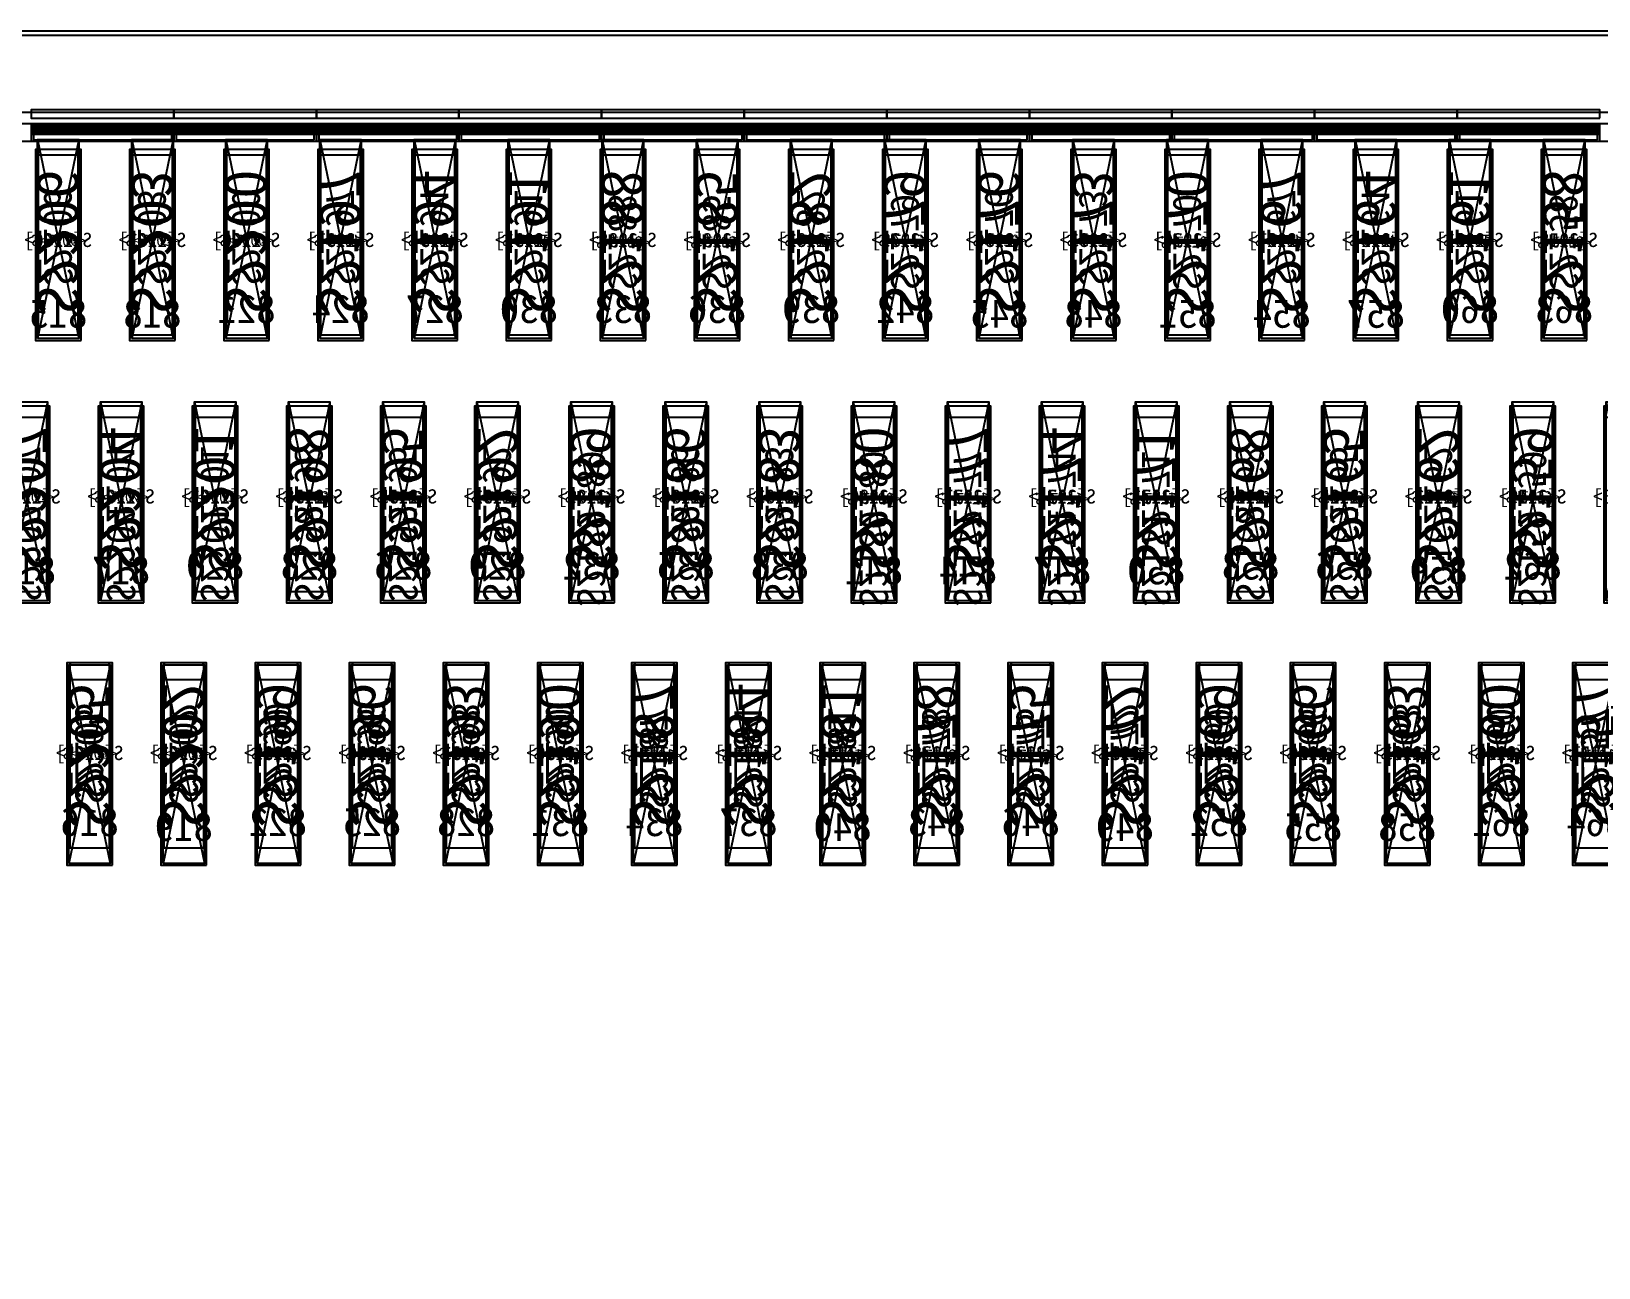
# Model space of a CAD drawing. Header units: millimetres. Extents: x 427 to 2444, y 137 to 817.
# Drawn here: x 1124.247 to 1124.796, y 301.218 to 301.651 of the extents above; entities that cross this region are included whole.
import ezdxf
from ezdxf.enums import TextEntityAlignment as Align

# ---------------------------------------------------------------- set-up
doc = ezdxf.new("R2010")
doc.units = ezdxf.units.MM
for name, color, linetype in [('L0', 211, 'Continuous'), ('L102', 91, 'Continuous'), ('L114', 213, 'Continuous'), ('L240', 60, 'Continuous'), ('L241', 200, 'Continuous'), ('L242', 51, 'Continuous'), ('L245', 53, 'Continuous'), ('L246', 93, 'Continuous'), ('L247', 13, 'Continuous'), ('L59', 140, 'Continuous'), ('L63', 4, 'Continuous'), ('L98', 150, 'Continuous')]:
    doc.layers.add(name, color=color, linetype=linetype)
doc.styles.add('txt', font='simhei.ttf')

# ---------------------------------------------------------------- blocks, each defined once
blk = doc.blocks.new('HX8394_F_PAD')
at = {"layer": 'L0'}
blk.add_lwpolyline([(-13.86, -0.4025), (-13.86, 0.4025), (13.86, 0.4025), (13.86, -0.4025), (-13.86, -0.4025)], close=True, dxfattribs=at)
at = {"layer": 'L241'}
blk.add_lwpolyline([(-13.9, -0.435), (-13.9, 0.435), (13.9, 0.435), (13.9, -0.435), (-13.9, -0.435)], close=True, dxfattribs=at)
at = {"layer": 'L242'}
for points in [[(10.856, 0.3285), (10.8545, 0.33), (10.8545, 0.392), (10.856, 0.3935), (10.869, 0.3935), (10.8705, 0.392), (10.8705, 0.33), (10.869, 0.3285), (10.856, 0.3285)], [(10.889, 0.3285), (10.8875, 0.33), (10.8875, 0.392), (10.889, 0.3935), (10.902, 0.3935), (10.9035, 0.392), (10.9035, 0.33), (10.902, 0.3285), (10.889, 0.3285)], [(10.922, 0.3285), (10.9205, 0.33), (10.9205, 0.392), (10.922, 0.3935), (10.935, 0.3935), (10.9365, 0.392), (10.9365, 0.33), (10.935, 0.3285), (10.922, 0.3285)], [(10.955, 0.3285), (10.9535, 0.33), (10.9535, 0.392), (10.955, 0.3935), (10.968, 0.3935), (10.9695, 0.392), (10.9695, 0.33), (10.968, 0.3285), (10.955, 0.3285)], [(10.988, 0.3285), (10.9865, 0.33), (10.9865, 0.392), (10.988, 0.3935), (11.001, 0.3935), (11.0025, 0.392), (11.0025, 0.33), (11.001, 0.3285), (10.988, 0.3285)], [(11.021, 0.3285), (11.0195, 0.33), (11.0195, 0.392), (11.021, 0.3935), (11.034, 0.3935), (11.0355, 0.392), (11.0355, 0.33), (11.034, 0.3285), (11.021, 0.3285)], [(11.054, 0.3285), (11.0525, 0.33), (11.0525, 0.392), (11.054, 0.3935), (11.067, 0.3935), (11.0685, 0.392), (11.0685, 0.33), (11.067, 0.3285), (11.054, 0.3285)], [(11.087, 0.3285), (11.0855, 0.33), (11.0855, 0.392), (11.087, 0.3935), (11.1, 0.3935), (11.1015, 0.392), (11.1015, 0.33), (11.1, 0.3285), (11.087, 0.3285)], [(11.12, 0.3285), (11.1185, 0.33), (11.1185, 0.392), (11.12, 0.3935), (11.133, 0.3935), (11.1345, 0.392), (11.1345, 0.33), (11.133, 0.3285), (11.12, 0.3285)], [(11.153, 0.3285), (11.1515, 0.33), (11.1515, 0.392), (11.153, 0.3935), (11.166, 0.3935), (11.1675, 0.392), (11.1675, 0.33), (11.166, 0.3285), (11.153, 0.3285)], [(11.186, 0.3285), (11.1845, 0.33), (11.1845, 0.392), (11.186, 0.3935), (11.199, 0.3935), (11.2005, 0.392), (11.2005, 0.33), (11.199, 0.3285), (11.186, 0.3285)], [(11.219, 0.3285), (11.2175, 0.33), (11.2175, 0.392), (11.219, 0.3935), (11.232, 0.3935), (11.2335, 0.392), (11.2335, 0.33), (11.232, 0.3285), (11.219, 0.3285)], [(11.252, 0.3285), (11.2505, 0.33), (11.2505, 0.392), (11.252, 0.3935), (11.265, 0.3935), (11.2665, 0.392), (11.2665, 0.33), (11.265, 0.3285), (11.252, 0.3285)], [(11.285, 0.3285), (11.2835, 0.33), (11.2835, 0.392), (11.285, 0.3935), (11.298, 0.3935), (11.2995, 0.392), (11.2995, 0.33), (11.298, 0.3285), (11.285, 0.3285)], [(11.318, 0.3285), (11.3165, 0.33), (11.3165, 0.392), (11.318, 0.3935), (11.331, 0.3935), (11.3325, 0.392), (11.3325, 0.33), (11.331, 0.3285), (11.318, 0.3285)], [(11.351, 0.3285), (11.3495, 0.33), (11.3495, 0.392), (11.351, 0.3935), (11.364, 0.3935), (11.3655, 0.392), (11.3655, 0.33), (11.364, 0.3285), (11.351, 0.3285)], [(11.384, 0.3285), (11.3825, 0.33), (11.3825, 0.392), (11.384, 0.3935), (11.397, 0.3935), (11.3985, 0.392), (11.3985, 0.33), (11.397, 0.3285), (11.384, 0.3285)], [(10.867, 0.2385), (10.8655, 0.24), (10.8655, 0.302), (10.867, 0.3035), (10.88, 0.3035), (10.8815, 0.302), (10.8815, 0.24), (10.88, 0.2385), (10.867, 0.2385)], [(10.9, 0.2385), (10.8985, 0.24), (10.8985, 0.302), (10.9, 0.3035), (10.913, 0.3035), (10.9145, 0.302), (10.9145, 0.24), (10.913, 0.2385), (10.9, 0.2385)], [(10.933, 0.2385), (10.9315, 0.24), (10.9315, 0.302), (10.933, 0.3035), (10.946, 0.3035), (10.9475, 0.302), (10.9475, 0.24), (10.946, 0.2385), (10.933, 0.2385)], [(10.966, 0.2385), (10.9645, 0.24), (10.9645, 0.302), (10.966, 0.3035), (10.979, 0.3035), (10.9805, 0.302), (10.9805, 0.24), (10.979, 0.2385), (10.966, 0.2385)], [(10.999, 0.2385), (10.9975, 0.24), (10.9975, 0.302), (10.999, 0.3035), (11.012, 0.3035), (11.0135, 0.302), (11.0135, 0.24), (11.012, 0.2385), (10.999, 0.2385)], [(11.032, 0.2385), (11.0305, 0.24), (11.0305, 0.302), (11.032, 0.3035), (11.045, 0.3035), (11.0465, 0.302), (11.0465, 0.24), (11.045, 0.2385), (11.032, 0.2385)], [(11.065, 0.2385), (11.0635, 0.24), (11.0635, 0.302), (11.065, 0.3035), (11.078, 0.3035), (11.0795, 0.302), (11.0795, 0.24), (11.078, 0.2385), (11.065, 0.2385)], [(11.098, 0.2385), (11.0965, 0.24), (11.0965, 0.302), (11.098, 0.3035), (11.111, 0.3035), (11.1125, 0.302), (11.1125, 0.24), (11.111, 0.2385), (11.098, 0.2385)], [(11.131, 0.2385), (11.1295, 0.24), (11.1295, 0.302), (11.131, 0.3035), (11.144, 0.3035), (11.1455, 0.302), (11.1455, 0.24), (11.144, 0.2385), (11.131, 0.2385)], [(11.164, 0.2385), (11.1625, 0.24), (11.1625, 0.302), (11.164, 0.3035), (11.177, 0.3035), (11.1785, 0.302), (11.1785, 0.24), (11.177, 0.2385), (11.164, 0.2385)], [(11.197, 0.2385), (11.1955, 0.24), (11.1955, 0.302), (11.197, 0.3035), (11.21, 0.3035), (11.2115, 0.302), (11.2115, 0.24), (11.21, 0.2385), (11.197, 0.2385)], [(11.23, 0.2385), (11.2285, 0.24), (11.2285, 0.302), (11.23, 0.3035), (11.243, 0.3035), (11.2445, 0.302), (11.2445, 0.24), (11.243, 0.2385), (11.23, 0.2385)], [(11.263, 0.2385), (11.2615, 0.24), (11.2615, 0.302), (11.263, 0.3035), (11.276, 0.3035), (11.2775, 0.302), (11.2775, 0.24), (11.276, 0.2385), (11.263, 0.2385)], [(11.296, 0.2385), (11.2945, 0.24), (11.2945, 0.302), (11.296, 0.3035), (11.309, 0.3035), (11.3105, 0.302), (11.3105, 0.24), (11.309, 0.2385), (11.296, 0.2385)], [(11.329, 0.2385), (11.3275, 0.24), (11.3275, 0.302), (11.329, 0.3035), (11.342, 0.3035), (11.3435, 0.302), (11.3435, 0.24), (11.342, 0.2385), (11.329, 0.2385)], [(11.362, 0.2385), (11.3605, 0.24), (11.3605, 0.302), (11.362, 0.3035), (11.375, 0.3035), (11.3765, 0.302), (11.3765, 0.24), (11.375, 0.2385), (11.362, 0.2385)], [(11.395, 0.2385), (11.3935, 0.24), (11.3935, 0.302), (11.395, 0.3035), (11.408, 0.3035), (11.4095, 0.302), (11.4095, 0.24), (11.408, 0.2385), (11.395, 0.2385)], [(10.845, 0.1485), (10.8435, 0.15), (10.8435, 0.212), (10.845, 0.2135), (10.858, 0.2135), (10.8595, 0.212), (10.8595, 0.15), (10.858, 0.1485), (10.845, 0.1485)], [(10.878, 0.1485), (10.8765, 0.15), (10.8765, 0.212), (10.878, 0.2135), (10.891, 0.2135), (10.8925, 0.212), (10.8925, 0.15), (10.891, 0.1485), (10.878, 0.1485)], [(10.911, 0.1485), (10.9095, 0.15), (10.9095, 0.212), (10.911, 0.2135), (10.924, 0.2135), (10.9255, 0.212), (10.9255, 0.15), (10.924, 0.1485), (10.911, 0.1485)], [(10.944, 0.1485), (10.9425, 0.15), (10.9425, 0.212), (10.944, 0.2135), (10.957, 0.2135), (10.9585, 0.212), (10.9585, 0.15), (10.957, 0.1485), (10.944, 0.1485)], [(10.977, 0.1485), (10.9755, 0.15), (10.9755, 0.212), (10.977, 0.2135), (10.99, 0.2135), (10.9915, 0.212), (10.9915, 0.15), (10.99, 0.1485), (10.977, 0.1485)], [(11.01, 0.1485), (11.0085, 0.15), (11.0085, 0.212), (11.01, 0.2135), (11.023, 0.2135), (11.0245, 0.212), (11.0245, 0.15), (11.023, 0.1485), (11.01, 0.1485)], [(11.043, 0.1485), (11.0415, 0.15), (11.0415, 0.212), (11.043, 0.2135), (11.056, 0.2135), (11.0575, 0.212), (11.0575, 0.15), (11.056, 0.1485), (11.043, 0.1485)], [(11.076, 0.1485), (11.0745, 0.15), (11.0745, 0.212), (11.076, 0.2135), (11.089, 0.2135), (11.0905, 0.212), (11.0905, 0.15), (11.089, 0.1485), (11.076, 0.1485)], [(11.109, 0.1485), (11.1075, 0.15), (11.1075, 0.212), (11.109, 0.2135), (11.122, 0.2135), (11.1235, 0.212), (11.1235, 0.15), (11.122, 0.1485), (11.109, 0.1485)], [(11.142, 0.1485), (11.1405, 0.15), (11.1405, 0.212), (11.142, 0.2135), (11.155, 0.2135), (11.1565, 0.212), (11.1565, 0.15), (11.155, 0.1485), (11.142, 0.1485)], [(11.175, 0.1485), (11.1735, 0.15), (11.1735, 0.212), (11.175, 0.2135), (11.188, 0.2135), (11.1895, 0.212), (11.1895, 0.15), (11.188, 0.1485), (11.175, 0.1485)], [(11.208, 0.1485), (11.2065, 0.15), (11.2065, 0.212), (11.208, 0.2135), (11.221, 0.2135), (11.2225, 0.212), (11.2225, 0.15), (11.221, 0.1485), (11.208, 0.1485)], [(11.241, 0.1485), (11.2395, 0.15), (11.2395, 0.212), (11.241, 0.2135), (11.254, 0.2135), (11.2555, 0.212), (11.2555, 0.15), (11.254, 0.1485), (11.241, 0.1485)], [(11.274, 0.1485), (11.2725, 0.15), (11.2725, 0.212), (11.274, 0.2135), (11.287, 0.2135), (11.2885, 0.212), (11.2885, 0.15), (11.287, 0.1485), (11.274, 0.1485)], [(11.307, 0.1485), (11.3055, 0.15), (11.3055, 0.212), (11.307, 0.2135), (11.32, 0.2135), (11.3215, 0.212), (11.3215, 0.15), (11.32, 0.1485), (11.307, 0.1485)], [(11.34, 0.1485), (11.3385, 0.15), (11.3385, 0.212), (11.34, 0.2135), (11.353, 0.2135), (11.3545, 0.212), (11.3545, 0.15), (11.353, 0.1485), (11.34, 0.1485)], [(11.373, 0.1485), (11.3715, 0.15), (11.3715, 0.212), (11.373, 0.2135), (11.386, 0.2135), (11.3875, 0.212), (11.3875, 0.15), (11.386, 0.1485), (11.373, 0.1485)]]:
    blk.add_lwpolyline(points, close=True, dxfattribs=at)
at = {"layer": 'L247', "style": 'txt'}
for s, p in [('S2158', (10.8625, 0.361)), ('S2161', (10.8955, 0.362666)), ('S2164', (10.9285, 0.362666)), ('S2167', (10.9615, 0.362666)), ('S2170', (10.9945, 0.361)), ('S2173', (11.0275, 0.362666)), ('S2176', (11.0605, 0.362666)), ('S2179', (11.0935, 0.361)), ('S2182', (11.1265, 0.362666)), ('S2185', (11.1595, 0.361)), ('S2188', (11.1925, 0.361)), ('S2191', (11.2255, 0.362666)), ('S2194', (11.2585, 0.362666)), ('S2197', (11.2915, 0.362666)), ('S2200', (11.3245, 0.362666)), ('S2203', (11.3575, 0.362666)), ('S2206', (11.3905, 0.362666)), ('S2159', (10.8735, 0.271)), ('S2162', (10.9065, 0.272666)), ('S2165', (10.9395, 0.272666)), ('S2168', (10.9725, 0.272666)), ('S2171', (11.0055, 0.271)), ('S2174', (11.0385, 0.271)), ('S2177', (11.0715, 0.271)), ('S2180', (11.1045, 0.271)), ('S2183', (11.1375, 0.272666)), ('S2186', (11.1705, 0.272666)), ('S2189', (11.2035, 0.271)), ('S2192', (11.2365, 0.272666)), ('S2195', (11.2695, 0.272666)), ('S2198', (11.3025, 0.272666)), ('S2201', (11.3355, 0.272666)), ('S2204', (11.3685, 0.272666)), ('S2207', (11.4015, 0.272666)), ('S2160', (10.8845, 0.182666)), ('S2163', (10.9175, 0.182666)), ('S2166', (10.9505, 0.182666)), ('S2169', (10.9835, 0.182666)), ('S2172', (11.0165, 0.182666)), ('S2190', (11.2145, 0.182666)), ('S2193', (11.2475, 0.182666)), ('S2196', (11.2805, 0.182666)), ('S2199', (11.3135, 0.182666)), ('S2202', (11.3465, 0.182666)), ('S2205', (11.3795, 0.182666)), ('S2157', (10.8515, 0.181)), ('S2175', (11.0495, 0.181)), ('S2178', (11.0825, 0.181)), ('S2181', (11.1155, 0.181)), ('S2184', (11.1485, 0.181)), ('S2187', (11.1815, 0.181))]:
    blk.add_text(s, height=0.01, rotation=90, dxfattribs=at).set_placement(p, align=Align.MIDDLE_CENTER)
blk = doc.blocks.new('NTBUMP_65X16')
at = {"layer": 'L242'}
blk.add_lwpolyline([(-0.008, -0.0325), (-0.008, 0.0325), (0.008, 0.0325), (0.008, -0.0325), (-0.008, -0.0325)], close=True, dxfattribs=at)
blk = doc.blocks.new('ILI9881C_AA_NTBUMP_PM_875UM')
at = {"layer": 'L241'}
blk.add_lwpolyline([(-13.92, -0.4375), (-13.92, 0.4375), (13.92, 0.4375), (13.92, -0.4375), (-13.92, -0.4375)], close=True, dxfattribs=at)
at = {"rotation": 180}
for p in [(10.8625, 0.365), (10.8955, 0.365), (10.9285, 0.365), (10.9615, 0.365), (10.9945, 0.365), (11.0275, 0.365), (11.0605, 0.365), (11.0935, 0.365), (11.1265, 0.365), (11.1595, 0.365), (11.1925, 0.365), (11.2255, 0.365), (11.2585, 0.365), (11.2915, 0.365), (11.3245, 0.365), (11.3575, 0.365), (11.3905, 0.365), (10.8735, 0.275), (10.9065, 0.275), (10.9395, 0.275), (10.9725, 0.275), (11.0055, 0.275), (11.0385, 0.275), (11.0715, 0.275), (11.1045, 0.275), (11.1375, 0.275), (11.1705, 0.275), (11.2035, 0.275), (11.2365, 0.275), (11.2695, 0.275), (11.3025, 0.275), (11.3355, 0.275), (11.3685, 0.275), (11.4015, 0.275), (10.8515, 0.185), (10.8845, 0.185), (10.9175, 0.185), (10.9505, 0.185), (10.9835, 0.185), (11.0165, 0.185), (11.0495, 0.185), (11.0825, 0.185), (11.1155, 0.185), (11.1485, 0.185), (11.1815, 0.185), (11.2145, 0.185), (11.2475, 0.185), (11.2805, 0.185), (11.3135, 0.185), (11.3465, 0.185), (11.3795, 0.185)]:
    blk.add_blockref('NTBUMP_65X16', p, dxfattribs=at)
at = {"layer": 'L246', "style": 'txt'}
for s, p in [('S2158', (10.8625, 0.365)), ('S2161', (10.8955, 0.365)), ('S2164', (10.9285, 0.365)), ('S2167', (10.9615, 0.365)), ('S2170', (10.9945, 0.365)), ('S2173', (11.0275, 0.365)), ('S2176', (11.0605, 0.365)), ('S2179', (11.0935, 0.365)), ('S2182', (11.1265, 0.365)), ('S2185', (11.1595, 0.365)), ('S2188', (11.1925, 0.365)), ('S2191', (11.2255, 0.365)), ('S2194', (11.2585, 0.365)), ('S2197', (11.2915, 0.365)), ('S2200', (11.3245, 0.365)), ('S2203', (11.3575, 0.365)), ('S2206', (11.3905, 0.365)), ('S2159', (10.8735, 0.275)), ('S2162', (10.9065, 0.275)), ('S2165', (10.9395, 0.275)), ('S2168', (10.9725, 0.275)), ('S2171', (11.0055, 0.275)), ('S2174', (11.0385, 0.275)), ('S2177', (11.0715, 0.275)), ('S2180', (11.1045, 0.275)), ('S2183', (11.1375, 0.275)), ('S2186', (11.1705, 0.275)), ('S2189', (11.2035, 0.275)), ('S2192', (11.2365, 0.275)), ('S2195', (11.2695, 0.275)), ('S2198', (11.3025, 0.275)), ('S2201', (11.3355, 0.275)), ('S2204', (11.3685, 0.275)), ('S2207', (11.4015, 0.275)), ('S2157', (10.8515, 0.185)), ('S2160', (10.8845, 0.185)), ('S2163', (10.9175, 0.185)), ('S2166', (10.9505, 0.185)), ('S2169', (10.9835, 0.185)), ('S2172', (11.0165, 0.185)), ('S2175', (11.0495, 0.185)), ('S2178', (11.0825, 0.185)), ('S2181', (11.1155, 0.185)), ('S2184', (11.1485, 0.185)), ('S2187', (11.1815, 0.185)), ('S2190', (11.2145, 0.185)), ('S2193', (11.2475, 0.185)), ('S2196', (11.2805, 0.185)), ('S2199', (11.3135, 0.185)), ('S2202', (11.3465, 0.185)), ('S2205', (11.3795, 0.185))]:
    blk.add_text(s, height=0.015, rotation=90, dxfattribs=at).set_placement(p, align=Align.MIDDLE_CENTER)
for s, p in [('863', (10.8625, 0.341666)), ('860', (10.8955, 0.341666)), ('842', (11.0935, 0.341666)), ('839', (11.1265, 0.341666)), ('836', (11.1595, 0.341666)), ('833', (11.1925, 0.341666)), ('830', (11.2255, 0.341666)), ('827', (11.2585, 0.341666)), ('824', (11.2915, 0.341666)), ('821', (11.3245, 0.341666)), ('857', (10.9285, 0.34)), ('854', (10.9615, 0.34)), ('851', (10.9945, 0.34)), ('848', (11.0275, 0.34)), ('845', (11.0605, 0.34)), ('818', (11.3575, 0.34)), ('815', (11.3905, 0.34)), ('862', (10.8735, 0.251666)), ('859', (10.9065, 0.25)), ('856', (10.9395, 0.251666)), ('853', (10.9725, 0.251666)), ('850', (11.0055, 0.25)), ('847', (11.0385, 0.25)), ('844', (11.0715, 0.25)), ('841', (11.1045, 0.25)), ('838', (11.1375, 0.251666)), ('835', (11.1705, 0.251666)), ('832', (11.2035, 0.251666)), ('829', (11.2365, 0.251666)), ('826', (11.2695, 0.251666)), ('823', (11.3025, 0.251666)), ('820', (11.3355, 0.251666)), ('817', (11.3685, 0.25)), ('814', (11.4015, 0.25)), ('864', (10.8515, 0.161666)), ('861', (10.8845, 0.161666)), ('858', (10.9175, 0.16)), ('855', (10.9505, 0.16)), ('852', (10.9835, 0.161666)), ('849', (11.0165, 0.16)), ('846', (11.0495, 0.161666)), ('843', (11.0825, 0.161666)), ('840', (11.1155, 0.16)), ('837', (11.1485, 0.161666)), ('834', (11.1815, 0.161666)), ('831', (11.2145, 0.161666)), ('828', (11.2475, 0.161666)), ('825', (11.2805, 0.161666)), ('822', (11.3135, 0.161666)), ('819', (11.3465, 0.16)), ('816', (11.3795, 0.161666))]:
    blk.add_text(s, height=0.01, dxfattribs=at).set_placement(p, align=Align.MIDDLE_CENTER)
blk = doc.blocks.new('OUT_3BUMP')
at = {"layer": 'L242'}
for points in [[(0, 0.206), (0, 0.271), (0.016, 0.271), (0.016, 0.206), (0, 0.206)], [(0.011, 0.116), (0.011, 0.181), (0.027, 0.181), (0.027, 0.116), (0.011, 0.116)], [(0.022, 0.026), (0.022, 0.091), (0.038, 0.091), (0.038, 0.026), (0.022, 0.026)]]:
    blk.add_lwpolyline(points, close=True, dxfattribs=at)
blk = doc.blocks.new('JD9365Z_PAD_20170829_Y880')
at = {"layer": 'L241'}
blk.add_lwpolyline([(-13.95, -0.41), (-13.95, 0.41), (13.95, 0.41), (13.95, -0.41), (-13.95, -0.41)], close=True, dxfattribs=at)
at = {"row_count": 1, "column_count": 372, "row_spacing": 0.245, "column_spacing": 0.033}
blk.add_blockref('OUT_3BUMP', (1.3835, 0.13), dxfattribs=at)
at = {"layer": 'L240', "style": 'txt'}
for s, p in [('S[1918]', (10.8625, 0.369333)), ('S[1921]', (10.8955, 0.369333)), ('S[1924]', (10.9285, 0.369333)), ('S[1927]', (10.9615, 0.369333)), ('S[1930]', (10.9945, 0.369333)), ('S[1933]', (11.0275, 0.369333)), ('S[1936]', (11.0605, 0.369333)), ('S[1939]', (11.0935, 0.369333)), ('S[1942]', (11.1265, 0.369333)), ('S[1945]', (11.1595, 0.369333)), ('S[1948]', (11.1925, 0.369333)), ('S[1951]', (11.2255, 0.369333)), ('S[1954]', (11.2585, 0.369333)), ('S[1957]', (11.2915, 0.369333)), ('S[1960]', (11.3245, 0.369333)), ('S[1963]', (11.3575, 0.369333)), ('S[1966]', (11.3905, 0.369333)), ('S[1916]', (10.8405, 0.279333)), ('S[1919]', (10.8735, 0.279333)), ('S[1922]', (10.9065, 0.279333)), ('S[1925]', (10.9395, 0.279333)), ('S[1928]', (10.9725, 0.279333)), ('S[1931]', (11.0055, 0.279333)), ('S[1934]', (11.0385, 0.279333)), ('S[1937]', (11.0715, 0.279333)), ('S[1940]', (11.1045, 0.279333)), ('S[1943]', (11.1375, 0.279333)), ('S[1946]', (11.1705, 0.279333)), ('S[1949]', (11.2035, 0.279333)), ('S[1952]', (11.2365, 0.279333)), ('S[1955]', (11.2695, 0.279333)), ('S[1958]', (11.3025, 0.279333)), ('S[1961]', (11.3355, 0.279333)), ('S[1964]', (11.3685, 0.279333)), ('S[1967]', (11.4015, 0.279333)), ('S[1917]', (10.8515, 0.189333)), ('S[1920]', (10.8845, 0.189333)), ('S[1923]', (10.9175, 0.189333)), ('S[1926]', (10.9505, 0.189333)), ('S[1929]', (10.9835, 0.189333)), ('S[1932]', (11.0165, 0.189333)), ('S[1935]', (11.0495, 0.189333)), ('S[1938]', (11.0825, 0.189333)), ('S[1941]', (11.1155, 0.189333)), ('S[1944]', (11.1485, 0.189333)), ('S[1947]', (11.1815, 0.189333)), ('S[1950]', (11.2145, 0.189333)), ('S[1953]', (11.2475, 0.189333)), ('S[1956]', (11.2805, 0.189333)), ('S[1959]', (11.3135, 0.189333)), ('S[1962]', (11.3465, 0.189333)), ('S[1965]', (11.3795, 0.189333))]:
    blk.add_text(s, height=0.005, dxfattribs=at).set_placement(p, align=Align.MIDDLE_CENTER)
blk = doc.blocks.new('NV3052C3P_BUMP_ORI_20190911')
at = {"layer": 'L241'}
blk.add_lwpolyline([(-13.8, -0.398), (-13.8, 0.398), (13.8, 0.398), (13.8, -0.398), (-13.8, -0.398)], close=True, dxfattribs=at)
at = {"layer": 'L242'}
for points in [[(10.8545, 0.32), (10.8545, 0.385), (10.8705, 0.385), (10.8705, 0.32), (10.8545, 0.32)], [(10.8875, 0.32), (10.8875, 0.385), (10.9035, 0.385), (10.9035, 0.32), (10.8875, 0.32)], [(10.9205, 0.32), (10.9205, 0.385), (10.9365, 0.385), (10.9365, 0.32), (10.9205, 0.32)], [(10.9535, 0.32), (10.9535, 0.385), (10.9695, 0.385), (10.9695, 0.32), (10.9535, 0.32)], [(10.9865, 0.32), (10.9865, 0.385), (11.0025, 0.385), (11.0025, 0.32), (10.9865, 0.32)], [(11.0195, 0.32), (11.0195, 0.385), (11.0355, 0.385), (11.0355, 0.32), (11.0195, 0.32)], [(11.0525, 0.32), (11.0525, 0.385), (11.0685, 0.385), (11.0685, 0.32), (11.0525, 0.32)], [(11.0855, 0.32), (11.0855, 0.385), (11.1015, 0.385), (11.1015, 0.32), (11.0855, 0.32)], [(11.1185, 0.32), (11.1185, 0.385), (11.1345, 0.385), (11.1345, 0.32), (11.1185, 0.32)], [(11.1515, 0.32), (11.1515, 0.385), (11.1675, 0.385), (11.1675, 0.32), (11.1515, 0.32)], [(11.1845, 0.32), (11.1845, 0.385), (11.2005, 0.385), (11.2005, 0.32), (11.1845, 0.32)], [(11.2175, 0.32), (11.2175, 0.385), (11.2335, 0.385), (11.2335, 0.32), (11.2175, 0.32)], [(11.2505, 0.32), (11.2505, 0.385), (11.2665, 0.385), (11.2665, 0.32), (11.2505, 0.32)], [(11.2835, 0.32), (11.2835, 0.385), (11.2995, 0.385), (11.2995, 0.32), (11.2835, 0.32)], [(11.3165, 0.32), (11.3165, 0.385), (11.3325, 0.385), (11.3325, 0.32), (11.3165, 0.32)], [(11.3495, 0.32), (11.3495, 0.385), (11.3655, 0.385), (11.3655, 0.32), (11.3495, 0.32)], [(11.3825, 0.32), (11.3825, 0.385), (11.3985, 0.385), (11.3985, 0.32), (11.3825, 0.32)], [(10.8655, 0.23), (10.8655, 0.295), (10.8815, 0.295), (10.8815, 0.23), (10.8655, 0.23)], [(10.8985, 0.23), (10.8985, 0.295), (10.9145, 0.295), (10.9145, 0.23), (10.8985, 0.23)], [(10.9315, 0.23), (10.9315, 0.295), (10.9475, 0.295), (10.9475, 0.23), (10.9315, 0.23)], [(10.9645, 0.23), (10.9645, 0.295), (10.9805, 0.295), (10.9805, 0.23), (10.9645, 0.23)], [(10.9975, 0.23), (10.9975, 0.295), (11.0135, 0.295), (11.0135, 0.23), (10.9975, 0.23)], [(11.0305, 0.23), (11.0305, 0.295), (11.0465, 0.295), (11.0465, 0.23), (11.0305, 0.23)], [(11.0635, 0.23), (11.0635, 0.295), (11.0795, 0.295), (11.0795, 0.23), (11.0635, 0.23)], [(11.0965, 0.23), (11.0965, 0.295), (11.1125, 0.295), (11.1125, 0.23), (11.0965, 0.23)], [(11.1295, 0.23), (11.1295, 0.295), (11.1455, 0.295), (11.1455, 0.23), (11.1295, 0.23)], [(11.1625, 0.23), (11.1625, 0.295), (11.1785, 0.295), (11.1785, 0.23), (11.1625, 0.23)], [(11.1955, 0.23), (11.1955, 0.295), (11.2115, 0.295), (11.2115, 0.23), (11.1955, 0.23)], [(11.2285, 0.23), (11.2285, 0.295), (11.2445, 0.295), (11.2445, 0.23), (11.2285, 0.23)], [(11.2615, 0.23), (11.2615, 0.295), (11.2775, 0.295), (11.2775, 0.23), (11.2615, 0.23)], [(11.2945, 0.23), (11.2945, 0.295), (11.3105, 0.295), (11.3105, 0.23), (11.2945, 0.23)], [(11.3275, 0.23), (11.3275, 0.295), (11.3435, 0.295), (11.3435, 0.23), (11.3275, 0.23)], [(11.3605, 0.23), (11.3605, 0.295), (11.3765, 0.295), (11.3765, 0.23), (11.3605, 0.23)], [(11.3935, 0.23), (11.3935, 0.295), (11.4095, 0.295), (11.4095, 0.23), (11.3935, 0.23)], [(10.8435, 0.14), (10.8435, 0.205), (10.8595, 0.205), (10.8595, 0.14), (10.8435, 0.14)], [(10.8765, 0.14), (10.8765, 0.205), (10.8925, 0.205), (10.8925, 0.14), (10.8765, 0.14)], [(10.9095, 0.14), (10.9095, 0.205), (10.9255, 0.205), (10.9255, 0.14), (10.9095, 0.14)], [(10.9425, 0.14), (10.9425, 0.205), (10.9585, 0.205), (10.9585, 0.14), (10.9425, 0.14)], [(10.9755, 0.14), (10.9755, 0.205), (10.9915, 0.205), (10.9915, 0.14), (10.9755, 0.14)], [(11.0085, 0.14), (11.0085, 0.205), (11.0245, 0.205), (11.0245, 0.14), (11.0085, 0.14)], [(11.0415, 0.14), (11.0415, 0.205), (11.0575, 0.205), (11.0575, 0.14), (11.0415, 0.14)], [(11.0745, 0.14), (11.0745, 0.205), (11.0905, 0.205), (11.0905, 0.14), (11.0745, 0.14)], [(11.1075, 0.14), (11.1075, 0.205), (11.1235, 0.205), (11.1235, 0.14), (11.1075, 0.14)], [(11.1405, 0.14), (11.1405, 0.205), (11.1565, 0.205), (11.1565, 0.14), (11.1405, 0.14)], [(11.1735, 0.14), (11.1735, 0.205), (11.1895, 0.205), (11.1895, 0.14), (11.1735, 0.14)], [(11.2065, 0.14), (11.2065, 0.205), (11.2225, 0.205), (11.2225, 0.14), (11.2065, 0.14)], [(11.2395, 0.14), (11.2395, 0.205), (11.2555, 0.205), (11.2555, 0.14), (11.2395, 0.14)], [(11.2725, 0.14), (11.2725, 0.205), (11.2885, 0.205), (11.2885, 0.14), (11.2725, 0.14)], [(11.3055, 0.14), (11.3055, 0.205), (11.3215, 0.205), (11.3215, 0.14), (11.3055, 0.14)], [(11.3385, 0.14), (11.3385, 0.205), (11.3545, 0.205), (11.3545, 0.14), (11.3385, 0.14)], [(11.3715, 0.14), (11.3715, 0.205), (11.3875, 0.205), (11.3875, 0.14), (11.3715, 0.14)]]:
    blk.add_lwpolyline(points, close=True, dxfattribs=at)
at = {"layer": 'L245', "style": 'txt'}
for s, p in [('S<2158>', (10.862473, 0.353333)), ('S<2161>', (10.895473, 0.353333)), ('S<2164>', (10.928473, 0.353333)), ('S<2167>', (10.961473, 0.353333)), ('S<2170>', (10.994473, 0.353333)), ('S<2173>', (11.027473, 0.353333)), ('S<2176>', (11.060473, 0.353333)), ('S<2179>', (11.093473, 0.353333)), ('S<2182>', (11.126473, 0.353333)), ('S<2185>', (11.159473, 0.353333)), ('S<2188>', (11.192473, 0.353333)), ('S<2191>', (11.225473, 0.353333)), ('S<2194>', (11.258473, 0.353333)), ('S<2197>', (11.291473, 0.353333)), ('S<2200>', (11.324473, 0.353333)), ('S<2203>', (11.357473, 0.353333)), ('S<2206>', (11.390473, 0.353333)), ('S<2156>', (10.840473, 0.263333)), ('S<2159>', (10.873473, 0.263333)), ('S<2162>', (10.906473, 0.263333)), ('S<2165>', (10.939473, 0.263333)), ('S<2168>', (10.972473, 0.263333)), ('S<2171>', (11.005473, 0.263333)), ('S<2174>', (11.038473, 0.263333)), ('S<2177>', (11.071473, 0.263333)), ('S<2180>', (11.104473, 0.263333)), ('S<2183>', (11.137473, 0.263333)), ('S<2186>', (11.170473, 0.263333)), ('S<2189>', (11.203473, 0.263333)), ('S<2192>', (11.236473, 0.263333)), ('S<2195>', (11.269473, 0.263333)), ('S<2198>', (11.302473, 0.263333)), ('S<2201>', (11.335473, 0.263333)), ('S<2204>', (11.368473, 0.263333)), ('S<2207>', (11.401473, 0.263333)), ('S<2157>', (10.851473, 0.173333)), ('S<2160>', (10.884473, 0.173333)), ('S<2163>', (10.917473, 0.173333)), ('S<2166>', (10.950473, 0.173333)), ('S<2169>', (10.983473, 0.173333)), ('S<2172>', (11.016473, 0.173333)), ('S<2175>', (11.049473, 0.173333)), ('S<2178>', (11.082473, 0.173333)), ('S<2181>', (11.115473, 0.173333)), ('S<2184>', (11.148473, 0.173333)), ('S<2187>', (11.181473, 0.173333)), ('S<2190>', (11.214473, 0.173333)), ('S<2193>', (11.247473, 0.173333)), ('S<2196>', (11.280473, 0.173333)), ('S<2199>', (11.313473, 0.173333)), ('S<2202>', (11.346473, 0.173333)), ('S<2205>', (11.379473, 0.173333))]:
    blk.add_text(s, height=0.005, dxfattribs=at).set_placement(p, align=Align.MIDDLE_CENTER)
blk = doc.blocks.new('BUMP_14_65')
at = {"layer": 'L242'}
blk.add_lwpolyline([(-0.007, -0.022), (-0.007, 0.043), (0.007, 0.043), (0.007, -0.022), (-0.007, -0.022)], close=True, dxfattribs=at)
blk = doc.blocks.new('FL11283_A_OTHER')
at = {"layer": 'L102'}
blk.add_lwpolyline([(0, 0), (0, 0.41), (13.86, 0.41), (13.86, 0), (0, 0)], close=True, dxfattribs=at)
at = {"layer": 'L241'}
blk.add_lwpolyline([(-13.86, -0.41), (-13.86, 0.41), (13.86, 0.41), (13.86, 0.404), (-13.854, 0.404), (-13.854, -0.404), (13.854, -0.404), (13.854, 0.404), (13.86, 0.404), (13.86, -0.41), (-13.86, -0.41)], close=True, dxfattribs=at)
at = {"layer": 'L59'}
blk.add_lwpolyline([(-13.86, -0.41), (-13.86, 0.41), (13.86, 0.41), (13.86, -0.41), (-13.86, -0.41)], close=True, dxfattribs=at)
for p in [(10.8625, 0.358), (10.8955, 0.358), (10.9285, 0.358), (10.9615, 0.358), (10.9945, 0.358), (11.0275, 0.358), (11.0605, 0.358), (11.0935, 0.358), (11.1265, 0.358), (11.1595, 0.358), (11.1925, 0.358), (11.2255, 0.358), (11.2585, 0.358), (11.2915, 0.358), (11.3245, 0.358), (11.3575, 0.358), (11.3905, 0.358), (10.8735, 0.268), (10.9065, 0.268), (10.9395, 0.268), (10.9725, 0.268), (11.0055, 0.268), (11.0385, 0.268), (11.0715, 0.268), (11.1045, 0.268), (11.1375, 0.268), (11.1705, 0.268), (11.2035, 0.268), (11.2365, 0.268), (11.2695, 0.268), (11.3025, 0.268), (11.3355, 0.268), (11.3685, 0.268), (11.4015, 0.268), (10.8515, 0.178), (10.8845, 0.178), (10.9175, 0.178), (10.9505, 0.178), (10.9835, 0.178), (11.0165, 0.178), (11.0495, 0.178), (11.0825, 0.178), (11.1155, 0.178), (11.1485, 0.178), (11.1815, 0.178), (11.2145, 0.178), (11.2475, 0.178), (11.2805, 0.178), (11.3135, 0.178), (11.3465, 0.178), (11.3795, 0.178)]:
    blk.add_blockref('BUMP_14_65', p)
at = {"layer": 'L102', "style": 'txt'}
for s, p in [('S2158', (10.8625, 0.3685)), ('S2161', (10.8955, 0.370166)), ('S2164', (10.9285, 0.370166)), ('S2167', (10.9615, 0.370166)), ('S2170', (10.9945, 0.3685)), ('S2173', (11.0275, 0.370166)), ('S2176', (11.0605, 0.370166)), ('S2179', (11.0935, 0.3685)), ('S2182', (11.1265, 0.370166)), ('S2188', (11.1925, 0.3685)), ('S2191', (11.2255, 0.370166)), ('S2194', (11.2585, 0.370166)), ('S2197', (11.2915, 0.370166)), ('S2200', (11.3245, 0.370166)), ('S2203', (11.3575, 0.370166)), ('S2206', (11.3905, 0.370166)), ('S2185', (11.1595, 0.3685)), ('S2162', (10.9065, 0.259166)), ('S2165', (10.9395, 0.259166)), ('S2168', (10.9725, 0.259166)), ('S2183', (11.1375, 0.259166)), ('S2186', (11.1705, 0.259166)), ('S2192', (11.2365, 0.259166)), ('S2195', (11.2695, 0.259166)), ('S2198', (11.3025, 0.259166)), ('S2201', (11.3355, 0.259166)), ('S2204', (11.3685, 0.259166)), ('S2207', (11.4015, 0.259166)), ('S2159', (10.8735, 0.2575)), ('S2171', (11.0055, 0.2575)), ('S2174', (11.0385, 0.2575)), ('S2177', (11.0715, 0.2575)), ('S2180', (11.1045, 0.2575)), ('S2189', (11.2035, 0.2575)), ('S2160', (10.8845, 0.188166)), ('S2163', (10.9175, 0.188166)), ('S2166', (10.9505, 0.188166)), ('S2169', (10.9835, 0.188166)), ('S2172', (11.0165, 0.188166)), ('S2190', (11.2145, 0.188166)), ('S2193', (11.2475, 0.188166)), ('S2196', (11.2805, 0.188166)), ('S2199', (11.3135, 0.188166)), ('S2202', (11.3465, 0.188166)), ('S2205', (11.3795, 0.188166)), ('S2157', (10.8515, 0.1865)), ('S2175', (11.0495, 0.1865)), ('S2178', (11.0825, 0.1865)), ('S2181', (11.1155, 0.1865)), ('S2184', (11.1485, 0.1865)), ('S2187', (11.1815, 0.1865))]:
    blk.add_text(s, height=0.01, rotation=90, dxfattribs=at).set_placement(p, align=Align.MIDDLE_CENTER)
blk = doc.blocks.new('GC9702_LCDPAD_BUMP')
at = {"layer": 'L242'}
blk.add_lwpolyline([(-0.008, -0.0325), (-0.008, 0.0325), (0.008, 0.0325), (0.008, -0.0325), (-0.008, -0.0325)], close=True, dxfattribs=at)
blk = doc.blocks.new('GC9702_BUMP_NOCOMPENSATION')
at = {"layer": 'L114', "const_width": 0.004}
for points in [[(10.85, 0.378), (10.9, 0.378)], [(10.85, 0.378), (10.9, 0.378)], [(10.85, 0.378), (10.9, 0.378)], [(10.85, 0.378), (10.9, 0.378)], [(10.9, 0.378), (10.95, 0.378)], [(10.9, 0.378), (10.95, 0.378)], [(10.9, 0.378), (10.95, 0.378)], [(10.9, 0.378), (10.95, 0.378)], [(10.95, 0.378), (11, 0.378)], [(10.95, 0.378), (11, 0.378)], [(10.95, 0.378), (11, 0.378)], [(10.95, 0.378), (11, 0.378)], [(11, 0.378), (11.05, 0.378)], [(11, 0.378), (11.05, 0.378)], [(11, 0.378), (11.05, 0.378)], [(11, 0.378), (11.05, 0.378)], [(11.05, 0.378), (11.1, 0.378)], [(11.05, 0.378), (11.1, 0.378)], [(11.05, 0.378), (11.1, 0.378)], [(11.05, 0.378), (11.1, 0.378)], [(11.1, 0.378), (11.15, 0.378)], [(11.1, 0.378), (11.15, 0.378)], [(11.1, 0.378), (11.15, 0.378)], [(11.1, 0.378), (11.15, 0.378)], [(11.15, 0.378), (11.2, 0.378)], [(11.15, 0.378), (11.2, 0.378)], [(11.15, 0.378), (11.2, 0.378)], [(11.15, 0.378), (11.2, 0.378)], [(11.2, 0.378), (11.25, 0.378)], [(11.2, 0.378), (11.25, 0.378)], [(11.2, 0.378), (11.25, 0.378)], [(11.2, 0.378), (11.25, 0.378)], [(11.25, 0.378), (11.3, 0.378)], [(11.25, 0.378), (11.3, 0.378)], [(11.25, 0.378), (11.3, 0.378)], [(11.25, 0.378), (11.3, 0.378)], [(11.3, 0.378), (11.35, 0.378)], [(11.3, 0.378), (11.35, 0.378)], [(11.3, 0.378), (11.35, 0.378)], [(11.3, 0.378), (11.35, 0.378)], [(11.35, 0.378), (11.4, 0.378)], [(11.35, 0.378), (11.4, 0.378)], [(11.35, 0.378), (11.4, 0.378)], [(11.35, 0.378), (11.4, 0.378)]]:
    blk.add_lwpolyline(points, dxfattribs=at)
at = {"layer": 'L114'}
for points in [[(10.85, 0.374), (10.85, 0.38), (10.9, 0.38), (10.9, 0.374), (10.85, 0.374)], [(10.85, 0.374), (10.85, 0.38), (10.9, 0.38), (10.9, 0.374), (10.85, 0.374)], [(10.9, 0.374), (10.9, 0.38), (10.95, 0.38), (10.95, 0.374), (10.9, 0.374)], [(10.9, 0.374), (10.9, 0.38), (10.95, 0.38), (10.95, 0.374), (10.9, 0.374)], [(10.95, 0.374), (10.95, 0.38), (11, 0.38), (11, 0.374), (10.95, 0.374)], [(10.95, 0.374), (10.95, 0.38), (11, 0.38), (11, 0.374), (10.95, 0.374)], [(11, 0.374), (11, 0.38), (11.05, 0.38), (11.05, 0.374), (11, 0.374)], [(11, 0.374), (11, 0.38), (11.05, 0.38), (11.05, 0.374), (11, 0.374)], [(11.05, 0.374), (11.05, 0.38), (11.1, 0.38), (11.1, 0.374), (11.05, 0.374)], [(11.05, 0.374), (11.05, 0.38), (11.1, 0.38), (11.1, 0.374), (11.05, 0.374)], [(11.1, 0.374), (11.1, 0.38), (11.15, 0.38), (11.15, 0.374), (11.1, 0.374)], [(11.1, 0.374), (11.1, 0.38), (11.15, 0.38), (11.15, 0.374), (11.1, 0.374)], [(11.15, 0.374), (11.15, 0.38), (11.2, 0.38), (11.2, 0.374), (11.15, 0.374)], [(11.15, 0.374), (11.15, 0.38), (11.2, 0.38), (11.2, 0.374), (11.15, 0.374)], [(11.2, 0.374), (11.2, 0.38), (11.25, 0.38), (11.25, 0.374), (11.2, 0.374)], [(11.2, 0.374), (11.2, 0.38), (11.25, 0.38), (11.25, 0.374), (11.2, 0.374)], [(11.25, 0.374), (11.25, 0.38), (11.3, 0.38), (11.3, 0.374), (11.25, 0.374)], [(11.25, 0.374), (11.25, 0.38), (11.3, 0.38), (11.3, 0.374), (11.25, 0.374)], [(11.3, 0.374), (11.3, 0.38), (11.35, 0.38), (11.35, 0.374), (11.3, 0.374)], [(11.3, 0.374), (11.3, 0.38), (11.35, 0.38), (11.35, 0.374), (11.3, 0.374)], [(11.35, 0.374), (11.35, 0.38), (11.4, 0.38), (11.4, 0.374), (11.35, 0.374)], [(11.35, 0.374), (11.35, 0.38), (11.4, 0.38), (11.4, 0.374), (11.35, 0.374)], [(10.85074, 0.37443), (10.85074, 0.379), (10.89918, 0.379), (10.89918, 0.37443), (10.85074, 0.37443)], [(10.85074, 0.37443), (10.85074, 0.379), (10.89918, 0.379), (10.89918, 0.37443), (10.85074, 0.37443)], [(10.90074, 0.37443), (10.90074, 0.379), (10.94918, 0.379), (10.94918, 0.37443), (10.90074, 0.37443)], [(10.90074, 0.37443), (10.90074, 0.379), (10.94918, 0.379), (10.94918, 0.37443), (10.90074, 0.37443)], [(10.95074, 0.37443), (10.95074, 0.379), (10.99918, 0.379), (10.99918, 0.37443), (10.95074, 0.37443)], [(10.95074, 0.37443), (10.95074, 0.379), (10.99918, 0.379), (10.99918, 0.37443), (10.95074, 0.37443)], [(11.00074, 0.37443), (11.00074, 0.379), (11.04918, 0.379), (11.04918, 0.37443), (11.00074, 0.37443)], [(11.00074, 0.37443), (11.00074, 0.379), (11.04918, 0.379), (11.04918, 0.37443), (11.00074, 0.37443)], [(11.05074, 0.37443), (11.05074, 0.379), (11.09918, 0.379), (11.09918, 0.37443), (11.05074, 0.37443)], [(11.05074, 0.37443), (11.05074, 0.379), (11.09918, 0.379), (11.09918, 0.37443), (11.05074, 0.37443)], [(11.10074, 0.37443), (11.10074, 0.379), (11.14918, 0.379), (11.14918, 0.37443), (11.10074, 0.37443)], [(11.10074, 0.37443), (11.10074, 0.379), (11.14918, 0.379), (11.14918, 0.37443), (11.10074, 0.37443)], [(11.15074, 0.37443), (11.15074, 0.379), (11.19918, 0.379), (11.19918, 0.37443), (11.15074, 0.37443)], [(11.15074, 0.37443), (11.15074, 0.379), (11.19918, 0.379), (11.19918, 0.37443), (11.15074, 0.37443)], [(11.20074, 0.37443), (11.20074, 0.379), (11.24918, 0.379), (11.24918, 0.37443), (11.20074, 0.37443)], [(11.20074, 0.37443), (11.20074, 0.379), (11.24918, 0.379), (11.24918, 0.37443), (11.20074, 0.37443)], [(11.25074, 0.37443), (11.25074, 0.379), (11.29918, 0.379), (11.29918, 0.37443), (11.25074, 0.37443)], [(11.25074, 0.37443), (11.25074, 0.379), (11.29918, 0.379), (11.29918, 0.37443), (11.25074, 0.37443)], [(11.30074, 0.37443), (11.30074, 0.379), (11.34918, 0.379), (11.34918, 0.37443), (11.30074, 0.37443)], [(11.30074, 0.37443), (11.30074, 0.379), (11.34918, 0.379), (11.34918, 0.37443), (11.30074, 0.37443)], [(11.35074, 0.37443), (11.35074, 0.379), (11.39918, 0.379), (11.39918, 0.37443), (11.35074, 0.37443)], [(11.35074, 0.37443), (11.35074, 0.379), (11.39918, 0.379), (11.39918, 0.37443), (11.35074, 0.37443)]]:
    blk.add_lwpolyline(points, close=True, dxfattribs=at)
at = {"layer": 'L241'}
for points in [[(10.85, 0.382), (10.85, 0.385), (10.9, 0.385), (10.9, 0.382), (10.85, 0.382)], [(10.85, 0.382), (10.85, 0.385), (10.9, 0.385), (10.9, 0.382), (10.85, 0.382)], [(10.9, 0.382), (10.9, 0.385), (10.95, 0.385), (10.95, 0.382), (10.9, 0.382)], [(10.9, 0.382), (10.9, 0.385), (10.95, 0.385), (10.95, 0.382), (10.9, 0.382)], [(10.95, 0.382), (10.95, 0.385), (11, 0.385), (11, 0.382), (10.95, 0.382)], [(10.95, 0.382), (10.95, 0.385), (11, 0.385), (11, 0.382), (10.95, 0.382)], [(11, 0.382), (11, 0.385), (11.05, 0.385), (11.05, 0.382), (11, 0.382)], [(11, 0.382), (11, 0.385), (11.05, 0.385), (11.05, 0.382), (11, 0.382)], [(11.05, 0.382), (11.05, 0.385), (11.1, 0.385), (11.1, 0.382), (11.05, 0.382)], [(11.05, 0.382), (11.05, 0.385), (11.1, 0.385), (11.1, 0.382), (11.05, 0.382)], [(11.1, 0.382), (11.1, 0.385), (11.15, 0.385), (11.15, 0.382), (11.1, 0.382)], [(11.1, 0.382), (11.1, 0.385), (11.15, 0.385), (11.15, 0.382), (11.1, 0.382)], [(11.15, 0.382), (11.15, 0.385), (11.2, 0.385), (11.2, 0.382), (11.15, 0.382)], [(11.15, 0.382), (11.15, 0.385), (11.2, 0.385), (11.2, 0.382), (11.15, 0.382)], [(11.2, 0.382), (11.2, 0.385), (11.25, 0.385), (11.25, 0.382), (11.2, 0.382)], [(11.2, 0.382), (11.2, 0.385), (11.25, 0.385), (11.25, 0.382), (11.2, 0.382)], [(11.25, 0.382), (11.25, 0.385), (11.3, 0.385), (11.3, 0.382), (11.25, 0.382)], [(11.25, 0.382), (11.25, 0.385), (11.3, 0.385), (11.3, 0.382), (11.25, 0.382)], [(11.3, 0.382), (11.3, 0.385), (11.35, 0.385), (11.35, 0.382), (11.3, 0.382)], [(11.3, 0.382), (11.3, 0.385), (11.35, 0.385), (11.35, 0.382), (11.3, 0.382)], [(11.35, 0.382), (11.35, 0.385), (11.4, 0.385), (11.4, 0.382), (11.35, 0.382)], [(11.35, 0.382), (11.35, 0.385), (11.4, 0.385), (11.4, 0.382), (11.35, 0.382)]]:
    blk.add_lwpolyline(points, close=True, dxfattribs=at)
at = {"row_count": 1, "column_count": 413, "row_spacing": 0.065, "column_spacing": 0.033}
for p in [(0.0055, 0.3365), (0.0165, 0.2445), (0.0275, 0.1525)]:
    blk.add_blockref('GC9702_LCDPAD_BUMP', p, dxfattribs=at)
at = {"layer": 'L98', "style": 'txt'}
for s, p in [('S<2161>', (10.8955, 0.33917)), ('S<2164>', (10.9285, 0.33917)), ('S<2167>', (10.9615, 0.33917)), ('S<2173>', (11.0275, 0.33917)), ('S<2176>', (11.0605, 0.33917)), ('S<2179>', (11.0935, 0.33917)), ('S<2182>', (11.1265, 0.33917)), ('S<2191>', (11.2255, 0.33917)), ('S<2194>', (11.2585, 0.33917)), ('S<2197>', (11.2915, 0.33917)), ('S<2200>', (11.3245, 0.33917)), ('S<2203>', (11.3575, 0.33917)), ('S<2206>', (11.3905, 0.33917)), ('S<2158>', (10.8625, 0.3385)), ('S<2170>', (10.9945, 0.3385)), ('S<2185>', (11.1595, 0.3385)), ('S<2188>', (11.1925, 0.3385)), ('S<2159>', (10.8735, 0.24917)), ('S<2162>', (10.9065, 0.24917)), ('S<2165>', (10.9395, 0.24917)), ('S<2168>', (10.9725, 0.24917)), ('S<2171>', (11.0055, 0.2485)), ('S<2174>', (11.0385, 0.2485)), ('S<2177>', (11.0715, 0.2485)), ('S<2180>', (11.1045, 0.2485)), ('S<2183>', (11.1375, 0.24917)), ('S<2186>', (11.1705, 0.24917)), ('S<2189>', (11.2035, 0.24917)), ('S<2192>', (11.2365, 0.24917)), ('S<2195>', (11.2695, 0.24917)), ('S<2198>', (11.3025, 0.24917)), ('S<2201>', (11.3355, 0.24917)), ('S<2204>', (11.3685, 0.24917)), ('S<2207>', (11.4015, 0.24917)), ('S<2157>', (10.8515, 0.1585)), ('S<2160>', (10.8845, 0.15917)), ('S<2163>', (10.9175, 0.15917)), ('S<2166>', (10.9505, 0.15917)), ('S<2169>', (10.9835, 0.15917)), ('S<2172>', (11.0165, 0.15917)), ('S<2175>', (11.0495, 0.1585)), ('S<2178>', (11.0825, 0.1585)), ('S<2181>', (11.1155, 0.1585)), ('S<2184>', (11.1485, 0.1585)), ('S<2187>', (11.1815, 0.1585)), ('S<2190>', (11.2145, 0.15917)), ('S<2193>', (11.2475, 0.15917)), ('S<2196>', (11.2805, 0.15917)), ('S<2199>', (11.3135, 0.15917)), ('S<2202>', (11.3465, 0.15917)), ('S<2205>', (11.3795, 0.15917))]:
    blk.add_text(s, height=0.004, rotation=180, dxfattribs=at).set_placement(p, align=Align.MIDDLE_CENTER)
blk = doc.blocks.new('IC_GDS_ALL')
for name, p in [('ILI9881C_AA_NTBUMP_PM_875UM', (0, 0)), ('HX8394_F_PAD', (0, 0.004)), ('GC9702_BUMP_NOCOMPENSATION', (0, 0.0265)), ('NV3052C3P_BUMP_ORI_20190911', (0, 0.0125)), ('JD9365Z_PAD_20170829_Y880', (0, -0.0035)), ('FL11283_A_OTHER', (0, -0.0035))]:
    blk.add_blockref(name, p)
blk = doc.blocks.new('OUTPUT_PAD_SD')
at = {"color": 5, "linetype": 'Continuous'}
blk.add_lwpolyline([(0.00225, 0.078), (0.01675, 0.00825), (0.01675, 0.078), (0.00225, 0.00825)], dxfattribs=at)
at = {"layer": 'L63', "color": 5}
blk.add_lwpolyline([(0.00225, 0.00825), (0.00225, 0.078), (0.01675, 0.078), (0.01675, 0.00825), (0.00225, 0.00825)], close=True, dxfattribs=at)
blk = doc.blocks.new('OUTPUT_PAD_GATE')
at = {"color": 5, "linetype": 'Continuous'}
blk.add_lwpolyline([(0.00175, 0.07125), (0.01625, 0.0015), (0.01625, 0.07125), (0.00175, 0.0015)], dxfattribs=at)
at = {"layer": 'L63', "color": 5}
blk.add_lwpolyline([(0.00175, 0.0015), (0.00175, 0.07125), (0.01625, 0.07125), (0.01625, 0.0015), (0.00175, 0.0015)], close=True, dxfattribs=at)
blk = doc.blocks.new('IC_PAD_ALL')
at = {"row_count": 1, "row_spacing": 0.0685, "column_spacing": 0.066}
for name, p, column_count in [('OUTPUT_PAD_GATE', (0.004, 0.68425), 414), ('OUTPUT_PAD_SD', (0.0365, 0.6775), 414), ('OUTPUT_PAD_GATE', (0.026, 0.59225), 414), ('OUTPUT_PAD_SD', (0.0585, 0.5855), 413), ('OUTPUT_PAD_GATE', (-0.018, 0.5), 414), ('OUTPUT_PAD_SD', (0.0145, 0.49325), 414)]:
    blk.add_blockref(name, p, dxfattribs=dict(at, column_count=column_count))
blk = doc.blocks.new('IC_ALL')
at = {"yscale": -1, "rotation": 180}
blk.add_blockref('IC_GDS_ALL', (14, 0.4375), dxfattribs=at)
blk.add_blockref('IC_PAD_ALL', (0.3525, 0.083))
blk = doc.blocks.new('IC_FPC_OLB_ALL')
blk.add_blockref('IC_ALL', (1.188, 1.0245))

msp = doc.modelspace()

# ---------------------------------------------------------------- block references
msp.add_blockref('IC_FPC_OLB_ALL', (1120.45883, 299.75037))

doc.saveas('drawing.dxf')
